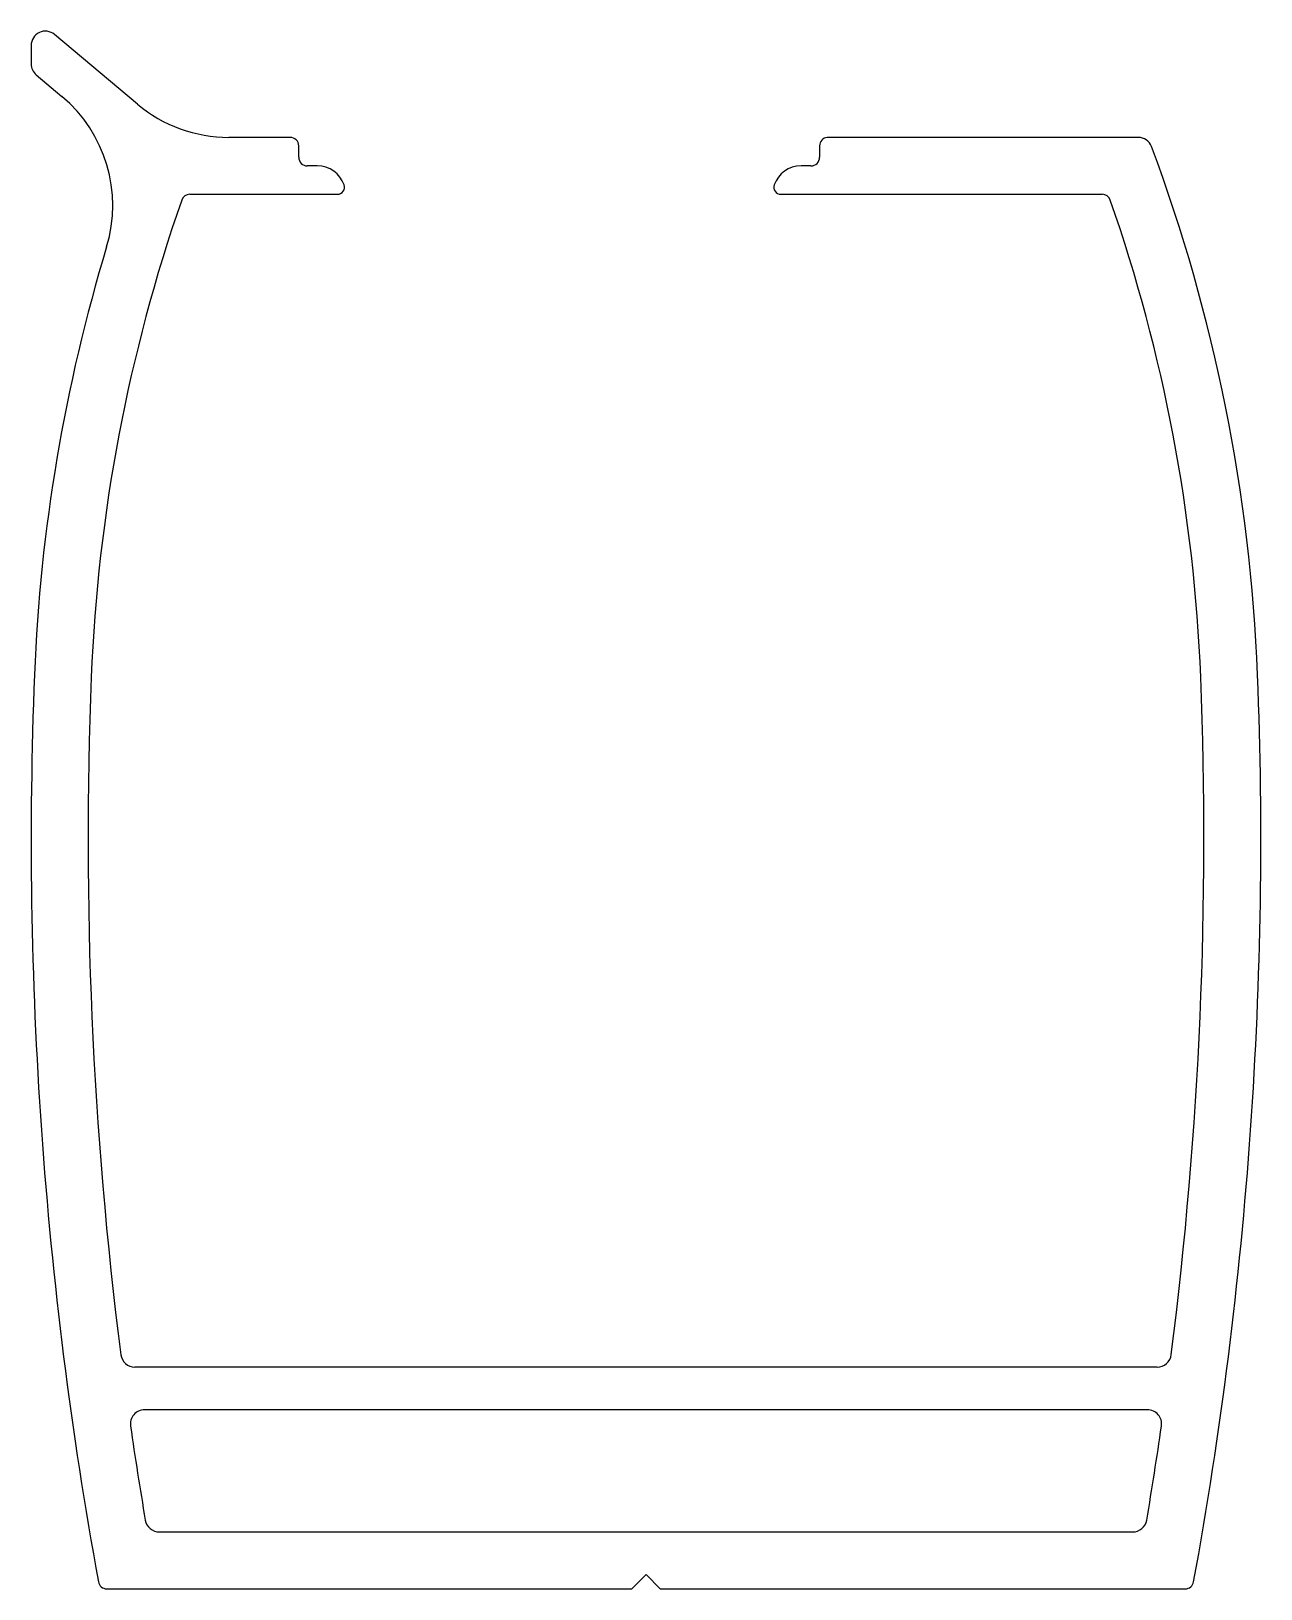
# Model space of a CAD drawing. Extents: x 534.1 to 577.3, y 583.2 to 638.
import ezdxf

# ---------------------------------------------------------------- set-up
doc = ezdxf.new("R2010")
doc.units = 0
doc.layers.get('0').update_dxf_attribs({"linetype": 'CONTINUOUS'})

msp = doc.modelspace()

# ---------------------------------------------------------------- linework, layer by layer
for p, q in [((537.802, 635.41), (534.888, 637.855)), ((534.066, 637.472), (534.066, 636.82)), ((534.245, 636.437), (535.149, 635.678)), ((543.171, 634.24), (541.016, 634.24)), ((543.471, 633.54), (543.471, 633.94)), ((561.771, 633.942), (561.771, 633.54)), ((568.935, 634.24), (562.041, 634.24)), ((572.969, 634.24), (568.935, 634.24)), ((544.121, 633.24), (543.771, 633.24)), ((561.471, 633.24), (561.121, 633.24)), ((539.641, 632.24), (544.828, 632.24)), ((560.414, 632.24), (571.705, 632.24)), ((573.635, 591.033), (537.711, 591.031)), ((573.294, 589.533), (538.052, 589.531)), ((538.57, 585.24), (572.776, 585.24)), ((555.173, 583.24), (555.673, 583.74)), ((555.673, 583.74), (556.173, 583.24)), ((536.723, 583.24), (555.173, 583.24)), ((556.173, 583.24), (574.623, 583.24))]:
    msp.add_line(p, q)
for centre, radius, start, end in [((534.566, 637.472), 0.5, 50.002, 179.9992), ((534.567, 636.82), 0.5, 180.0106, 229.9847), ((531.935, 631.848), 5, 343.119, 50.0018), ((541.016, 639.24), 5, 230.0002, 270.0004), ((543.171, 633.94), 0.3, 359.9965, 89.9977), ((562.071, 633.942), 0.3, 95.7237, 180.0036), ((572.969, 633.74), 0.5, 20.4285, 90), ((517.212, 612.972), 60, 2.27554, 20.42854), ((543.771, 633.54), 0.3, 180.0023, 270.0035), ((561.471, 633.54), 0.3, 269.9965, 359.9977), ((544.121, 632.24), 1, 19.4712, 90), ((561.121, 632.24), 1, 90, 160.5288), ((539.641, 631.94), 0.3, 90.0012, 160.8117), ((544.828, 632.49), 0.25, 270, 19.4712), ((560.414, 632.49), 0.25, 160.5288, 270), ((571.705, 631.94), 0.3, 19.1909, 90.0018), ((594.134, 612.972), 58, 160.80804, 177.7245), ((517.212, 612.972), 58, 2.2755, 19.19197), ((594.134, 612.972), 60, 163.11822, 177.72456), ((679.45, 609.582), 145.383, 177.7245, 190.34043), ((679.45, 609.582), 143.383, 177.7245, 187.25778), ((431.896, 609.582), 143.383, 352.743, 2.27545), ((431.896, 609.582), 145.383, 349.65955, 2.27548), ((537.712, 591.531), 0.5, 187.2603, 269.9638), ((573.635, 591.533), 0.5, 270.0038, 352.7431), ((538.052, 589.031), 0.5, 90.0068, 188.2693), ((573.294, 589.033), 0.5, 351.7307, 90.0058), ((679.45, 609.582), 143.383, 188.26971, 189.6055), ((431.896, 609.582), 143.383, 350.39453, 351.73127), ((538.57, 585.74), 0.5, 189.6034, 269.9985), ((572.776, 585.74), 0.5, 269.998, 350.3949), ((536.723, 583.54), 0.3, 190.3404, 270), ((574.623, 583.54), 0.3, 270, 349.6596)]:
    msp.add_arc(centre, radius, start, end)

doc.saveas('drawing.dxf')
